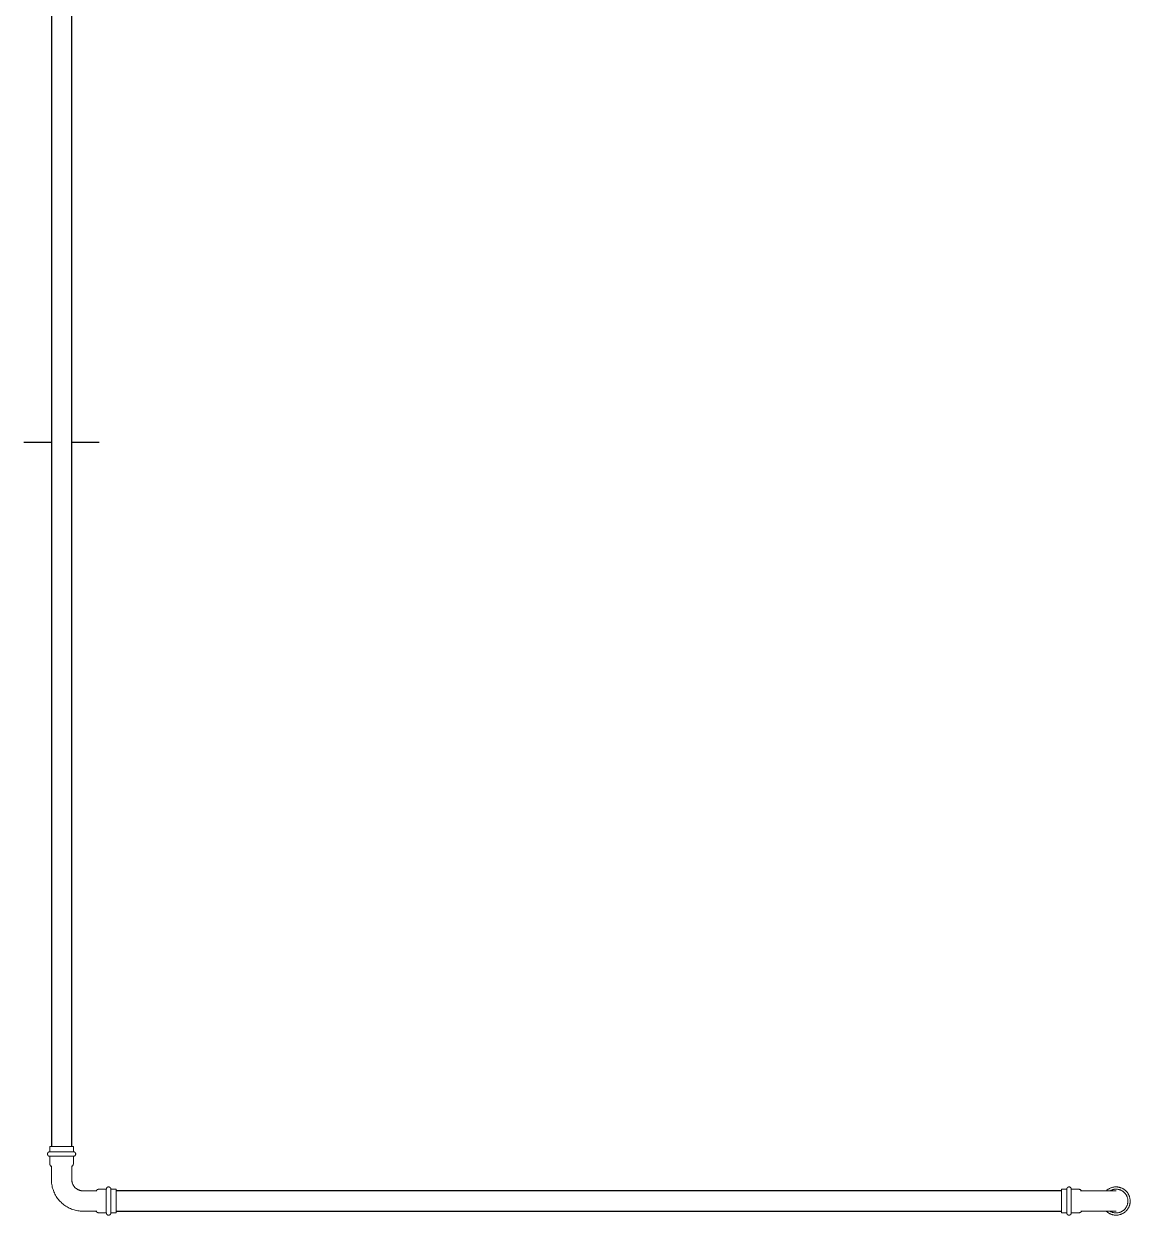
# Model space of a CAD drawing. Header units: inches. Extents: x -3327 to -1, y 8 to 1328.
# Drawn here: x -2728.7 to -2657.2, y 8.1 to 85 of the extents above; entities that cross this region are included whole.
import ezdxf

# ---------------------------------------------------------------- set-up
doc = ezdxf.new("R2010")
doc.units = ezdxf.units.IN
doc.header["$MEASUREMENT"] = 0
doc.layers.add('P-PIPE', color=3, linetype='Continuous', lineweight=9)
doc.layers.add('X - REF - FP', color=7, linetype='Continuous', true_color=0xb90000)

# ---------------------------------------------------------------- blocks, each defined once
blk = doc.blocks.new('Victaulic-VicPress316-Elbow 90-45deg Style P568_P571 - Standard-523083-SECOND LEVEL')
at = {"layer": 'P-PIPE'}
for p, q in [((-3178.283, 1233.462), (-3178.283, 1232.568)), ((-3176.968, 1232.571), (-3176.968, 1233.462)), ((-3178.392, 1232.416), (-3178.392, 1231.964)), ((-3176.859, 1231.964), (-3176.859, 1232.416)), ((-3177.625, 1231.964), (-3178.392, 1231.964)), ((-3178.392, 1231.673), (-3178.392, 1231.335)), ((-3177.625, 1231.673), (-3178.392, 1231.673)), ((-3176.859, 1231.964), (-3177.625, 1231.964)), ((-3176.859, 1231.673), (-3177.625, 1231.673)), ((-3176.859, 1231.335), (-3176.859, 1231.673)), ((-3178.392, 1231.335), (-3177.625, 1231.335)), ((-3177.625, 1231.335), (-3176.859, 1231.335))]:
    blk.add_line(p, q, dxfattribs=at)
at = {"layer": 'P-PIPE', "flags": 128}
for points in [[(-3177.625, 1235.767), (-3177.661, 1235.766), (-3177.698, 1235.764), (-3177.734, 1235.76), (-3177.77, 1235.755), (-3177.806, 1235.749), (-3177.842, 1235.741), (-3177.877, 1235.731), (-3177.912, 1235.721), (-3177.946, 1235.708), (-3177.98, 1235.695), (-3178.013, 1235.68), (-3178.046, 1235.664), (-3178.078, 1235.646), (-3178.109, 1235.628), (-3178.14, 1235.608), (-3178.17, 1235.586), (-3178.198, 1235.564), (-3178.226, 1235.54), (-3178.253, 1235.516), (-3178.279, 1235.49), (-3178.304, 1235.464), (-3178.328, 1235.436), (-3178.351, 1235.407), (-3178.372, 1235.378), (-3178.392, 1235.348), (-3178.412, 1235.317), (-3178.429, 1235.285), (-3178.446, 1235.252), (-3178.461, 1235.219), (-3178.475, 1235.185), (-3178.488, 1235.151), (-3178.499, 1235.116), (-3178.508, 1235.081), (-3178.517, 1235.046), (-3178.524, 1235.01), (-3178.529, 1234.974), (-3178.533, 1234.938), (-3178.536, 1234.901), (-3178.537, 1234.865), (-3178.537, 1234.828), (-3178.535, 1234.792), (-3178.532, 1234.755), (-3178.527, 1234.719), (-3178.521, 1234.683), (-3178.513, 1234.648), (-3178.504, 1234.612), (-3178.494, 1234.577), (-3178.482, 1234.543), (-3178.469, 1234.509), (-3178.454, 1234.475), (-3178.438, 1234.442), (-3178.421, 1234.41), (-3178.403, 1234.379), (-3178.383, 1234.348), (-3178.362, 1234.318), (-3178.34, 1234.289), (-3178.317, 1234.261), (-3178.293, 1234.234)], [(-3177.625, 1235.621), (-3177.656, 1235.621), (-3177.686, 1235.619), (-3177.717, 1235.616), (-3177.747, 1235.612), (-3177.777, 1235.606), (-3177.807, 1235.599), (-3177.837, 1235.591), (-3177.866, 1235.582), (-3177.895, 1235.572), (-3177.924, 1235.561), (-3177.951, 1235.548), (-3177.979, 1235.535), (-3178.006, 1235.52), (-3178.032, 1235.504), (-3178.058, 1235.487), (-3178.083, 1235.47), (-3178.107, 1235.451), (-3178.13, 1235.431), (-3178.153, 1235.41), (-3178.175, 1235.389), (-3178.196, 1235.366), (-3178.216, 1235.343), (-3178.235, 1235.319), (-3178.253, 1235.294), (-3178.27, 1235.269), (-3178.286, 1235.243), (-3178.301, 1235.216), (-3178.315, 1235.189), (-3178.328, 1235.161), (-3178.339, 1235.133), (-3178.35, 1235.104), (-3178.359, 1235.075), (-3178.368, 1235.045), (-3178.375, 1235.015), (-3178.38, 1234.985), (-3178.385, 1234.955), (-3178.388, 1234.924), (-3178.391, 1234.894), (-3178.391, 1234.863), (-3178.391, 1234.832), (-3178.39, 1234.802), (-3178.387, 1234.771), (-3178.383, 1234.741), (-3178.378, 1234.711), (-3178.371, 1234.681), (-3178.364, 1234.651), (-3178.355, 1234.622), (-3178.345, 1234.593), (-3178.334, 1234.564), (-3178.322, 1234.536), (-3178.309, 1234.508), (-3178.294, 1234.481), (-3178.283, 1234.461)], [(-3176.968, 1234.223), (-3176.946, 1234.246), (-3176.922, 1234.274), (-3176.899, 1234.302), (-3176.878, 1234.332), (-3176.858, 1234.362), (-3176.838, 1234.393), (-3176.821, 1234.425), (-3176.804, 1234.458), (-3176.789, 1234.491), (-3176.775, 1234.524), (-3176.762, 1234.559), (-3176.751, 1234.593), (-3176.742, 1234.629), (-3176.733, 1234.664), (-3176.726, 1234.7), (-3176.721, 1234.736), (-3176.717, 1234.772), (-3176.714, 1234.809), (-3176.713, 1234.845), (-3176.713, 1234.881), (-3176.715, 1234.918), (-3176.718, 1234.954), (-3176.723, 1234.99), (-3176.729, 1235.026), (-3176.737, 1235.062), (-3176.746, 1235.097), (-3176.756, 1235.132), (-3176.768, 1235.167), (-3176.781, 1235.201), (-3176.796, 1235.234), (-3176.812, 1235.267), (-3176.829, 1235.299), (-3176.847, 1235.331), (-3176.867, 1235.362), (-3176.888, 1235.392), (-3176.91, 1235.421), (-3176.933, 1235.449), (-3176.957, 1235.476), (-3176.983, 1235.502), (-3177.009, 1235.527), (-3177.036, 1235.551), (-3177.065, 1235.574), (-3177.094, 1235.596), (-3177.124, 1235.617), (-3177.155, 1235.636), (-3177.187, 1235.655), (-3177.219, 1235.671), (-3177.252, 1235.687), (-3177.285, 1235.701), (-3177.32, 1235.714), (-3177.354, 1235.726), (-3177.389, 1235.736), (-3177.425, 1235.745), (-3177.46, 1235.752), (-3177.496, 1235.758), (-3177.533, 1235.762), (-3177.569, 1235.765), (-3177.605, 1235.767), (-3177.625, 1235.767)], [(-3176.964, 1234.467), (-3176.949, 1234.494), (-3176.935, 1234.521), (-3176.922, 1234.549), (-3176.911, 1234.577), (-3176.9, 1234.606), (-3176.891, 1234.635), (-3176.882, 1234.665), (-3176.875, 1234.694), (-3176.87, 1234.725), (-3176.865, 1234.755), (-3176.862, 1234.785), (-3176.859, 1234.816), (-3176.859, 1234.847), (-3176.859, 1234.877), (-3176.86, 1234.908), (-3176.863, 1234.938), (-3176.867, 1234.969), (-3176.872, 1234.999), (-3176.879, 1235.029), (-3176.886, 1235.059), (-3176.895, 1235.088), (-3176.905, 1235.117), (-3176.916, 1235.146), (-3176.928, 1235.174), (-3176.941, 1235.201), (-3176.956, 1235.229), (-3176.971, 1235.255), (-3176.988, 1235.281), (-3177.005, 1235.306), (-3177.024, 1235.33), (-3177.043, 1235.354), (-3177.064, 1235.377), (-3177.085, 1235.399), (-3177.107, 1235.42), (-3177.13, 1235.44), (-3177.154, 1235.46), (-3177.179, 1235.478), (-3177.204, 1235.495), (-3177.23, 1235.512), (-3177.256, 1235.527), (-3177.284, 1235.541), (-3177.311, 1235.554), (-3177.34, 1235.566), (-3177.368, 1235.577), (-3177.397, 1235.587), (-3177.427, 1235.595), (-3177.457, 1235.603), (-3177.487, 1235.609), (-3177.517, 1235.614), (-3177.547, 1235.617), (-3177.578, 1235.62), (-3177.608, 1235.621), (-3177.625, 1235.621)], [(-3178.283, 1234.855), (-3178.283, 1234.854), (-3178.283, 1234.85), (-3178.283, 1234.845), (-3178.283, 1234.837), (-3178.283, 1234.827), (-3178.283, 1234.815), (-3178.283, 1234.801), (-3178.283, 1234.784), (-3178.283, 1234.766), (-3178.283, 1234.745), (-3178.283, 1234.722), (-3178.283, 1234.697), (-3178.283, 1234.671), (-3178.283, 1234.642), (-3178.283, 1234.612), (-3178.283, 1234.579), (-3178.283, 1234.545), (-3178.283, 1234.509), (-3178.283, 1234.472), (-3178.283, 1234.432), (-3178.283, 1234.392), (-3178.283, 1234.349), (-3178.283, 1234.306), (-3178.283, 1234.261), (-3178.283, 1234.214), (-3178.283, 1234.167), (-3178.283, 1234.118), (-3178.283, 1234.069), (-3178.283, 1234.018), (-3178.283, 1233.967), (-3178.283, 1233.914), (-3178.283, 1233.861), (-3178.283, 1233.808), (-3178.283, 1233.753), (-3178.283, 1233.699), (-3178.283, 1233.644), (-3178.283, 1233.588), (-3178.283, 1233.533), (-3178.283, 1233.477), (-3178.283, 1233.462)], [(-3176.968, 1233.462), (-3176.968, 1233.518), (-3176.968, 1233.573), (-3176.968, 1233.629), (-3176.968, 1233.684), (-3176.968, 1233.739), (-3176.968, 1233.793), (-3176.968, 1233.847), (-3176.968, 1233.9), (-3176.968, 1233.953), (-3176.968, 1234.004), (-3176.968, 1234.055), (-3176.968, 1234.105), (-3176.968, 1234.154), (-3176.968, 1234.202), (-3176.968, 1234.248), (-3176.968, 1234.294), (-3176.968, 1234.338), (-3176.968, 1234.38), (-3176.968, 1234.422), (-3176.968, 1234.461), (-3176.968, 1234.499), (-3176.968, 1234.535), (-3176.968, 1234.57), (-3176.968, 1234.603), (-3176.968, 1234.634), (-3176.968, 1234.663), (-3176.968, 1234.69), (-3176.968, 1234.716), (-3176.968, 1234.739), (-3176.968, 1234.76), (-3176.968, 1234.779), (-3176.968, 1234.796), (-3176.968, 1234.811), (-3176.968, 1234.824), (-3176.968, 1234.835), (-3176.968, 1234.843), (-3176.968, 1234.849), (-3176.968, 1234.853), (-3176.968, 1234.855), (-3176.968, 1234.855)], [(-3178.392, 1232.416), (-3178.391, 1232.427), (-3178.391, 1232.438), (-3178.39, 1232.448), (-3178.388, 1232.459), (-3178.386, 1232.47), (-3178.384, 1232.481), (-3178.381, 1232.491), (-3178.378, 1232.502), (-3178.374, 1232.512), (-3178.37, 1232.522), (-3178.366, 1232.532), (-3178.361, 1232.542), (-3178.355, 1232.551), (-3178.35, 1232.561), (-3178.344, 1232.57), (-3178.338, 1232.579), (-3178.331, 1232.587), (-3178.324, 1232.596), (-3178.317, 1232.604), (-3178.309, 1232.611), (-3178.301, 1232.619), (-3178.293, 1232.626), (-3178.284, 1232.633), (-3178.283, 1232.634)], [(-3176.968, 1232.634), (-3176.959, 1232.627), (-3176.951, 1232.62), (-3176.943, 1232.613), (-3176.935, 1232.605), (-3176.927, 1232.597), (-3176.92, 1232.589), (-3176.914, 1232.58), (-3176.907, 1232.571), (-3176.901, 1232.562), (-3176.896, 1232.553), (-3176.89, 1232.543), (-3176.885, 1232.534), (-3176.881, 1232.524), (-3176.877, 1232.514), (-3176.873, 1232.503), (-3176.87, 1232.493), (-3176.867, 1232.483), (-3176.864, 1232.472), (-3176.862, 1232.461), (-3176.861, 1232.45), (-3176.86, 1232.44), (-3176.859, 1232.429), (-3176.859, 1232.418), (-3176.859, 1232.416)], [(-3178.392, 1231.673), (-3178.397, 1231.673), (-3178.403, 1231.674), (-3178.409, 1231.674), (-3178.415, 1231.675), (-3178.42, 1231.676), (-3178.426, 1231.678), (-3178.432, 1231.679), (-3178.437, 1231.681), (-3178.443, 1231.683), (-3178.448, 1231.685), (-3178.453, 1231.687), (-3178.459, 1231.69), (-3178.464, 1231.693), (-3178.469, 1231.696), (-3178.474, 1231.699), (-3178.478, 1231.702), (-3178.483, 1231.706), (-3178.487, 1231.709), (-3178.492, 1231.713), (-3178.496, 1231.717), (-3178.5, 1231.722), (-3178.504, 1231.726), (-3178.507, 1231.731), (-3178.511, 1231.735), (-3178.514, 1231.74), (-3178.517, 1231.745), (-3178.52, 1231.75), (-3178.522, 1231.755), (-3178.525, 1231.761), (-3178.527, 1231.766), (-3178.529, 1231.772), (-3178.531, 1231.777), (-3178.532, 1231.783), (-3178.534, 1231.788), (-3178.535, 1231.794), (-3178.536, 1231.8), (-3178.536, 1231.806), (-3178.537, 1231.811), (-3178.537, 1231.817), (-3178.537, 1231.823), (-3178.537, 1231.829), (-3178.536, 1231.835), (-3178.535, 1231.84), (-3178.534, 1231.846), (-3178.533, 1231.852), (-3178.532, 1231.858), (-3178.53, 1231.863), (-3178.528, 1231.869), (-3178.526, 1231.874), (-3178.524, 1231.879), (-3178.521, 1231.885), (-3178.519, 1231.89), (-3178.516, 1231.895), (-3178.512, 1231.9), (-3178.509, 1231.904), (-3178.506, 1231.909), (-3178.502, 1231.914), (-3178.498, 1231.918), (-3178.494, 1231.922), (-3178.49, 1231.926), (-3178.485, 1231.93), (-3178.481, 1231.934), (-3178.476, 1231.937), (-3178.471, 1231.94), (-3178.467, 1231.944), (-3178.461, 1231.946), (-3178.456, 1231.949), (-3178.451, 1231.952), (-3178.446, 1231.954), (-3178.44, 1231.956), (-3178.435, 1231.958), (-3178.429, 1231.959), (-3178.423, 1231.961), (-3178.418, 1231.962), (-3178.412, 1231.963), (-3178.406, 1231.964), (-3178.4, 1231.964), (-3178.395, 1231.964), (-3178.392, 1231.964)], [(-3177.625, 1231.964), (-3177.656, 1231.964), (-3177.686, 1231.964), (-3177.717, 1231.964), (-3177.747, 1231.964), (-3177.777, 1231.964), (-3177.807, 1231.964), (-3177.837, 1231.964), (-3177.866, 1231.964), (-3177.895, 1231.964), (-3177.924, 1231.964), (-3177.951, 1231.964), (-3177.979, 1231.964), (-3178.006, 1231.964), (-3178.032, 1231.964), (-3178.058, 1231.964), (-3178.083, 1231.964), (-3178.107, 1231.964), (-3178.13, 1231.964), (-3178.153, 1231.964), (-3178.175, 1231.964), (-3178.196, 1231.964), (-3178.216, 1231.964), (-3178.235, 1231.964), (-3178.253, 1231.964), (-3178.27, 1231.964), (-3178.286, 1231.964), (-3178.301, 1231.964), (-3178.315, 1231.964), (-3178.328, 1231.964), (-3178.339, 1231.964), (-3178.35, 1231.964), (-3178.359, 1231.964), (-3178.368, 1231.964), (-3178.375, 1231.964), (-3178.38, 1231.964), (-3178.385, 1231.964), (-3178.388, 1231.964), (-3178.391, 1231.964), (-3178.391, 1231.964), (-3178.392, 1231.964)], [(-3178.392, 1231.964), (-3178.391, 1231.964), (-3178.389, 1231.964), (-3178.386, 1231.964), (-3178.382, 1231.964), (-3178.376, 1231.964), (-3178.37, 1231.964), (-3178.362, 1231.964), (-3178.353, 1231.964)], [(-3178.35, 1231.673), (-3178.359, 1231.673), (-3178.368, 1231.673), (-3178.375, 1231.673), (-3178.38, 1231.673), (-3178.385, 1231.673), (-3178.388, 1231.673), (-3178.391, 1231.673), (-3178.391, 1231.673), (-3178.392, 1231.673)], [(-3178.392, 1231.673), (-3178.391, 1231.673), (-3178.389, 1231.673), (-3178.386, 1231.673), (-3178.382, 1231.673), (-3178.376, 1231.673), (-3178.37, 1231.673), (-3178.362, 1231.673), (-3178.353, 1231.673), (-3178.342, 1231.673), (-3178.331, 1231.673), (-3178.319, 1231.673), (-3178.305, 1231.673), (-3178.29, 1231.673), (-3178.274, 1231.673), (-3178.258, 1231.673), (-3178.24, 1231.673), (-3178.221, 1231.673), (-3178.201, 1231.673), (-3178.181, 1231.673), (-3178.159, 1231.673), (-3178.137, 1231.673), (-3178.113, 1231.673), (-3178.089, 1231.673), (-3178.065, 1231.673), (-3178.039, 1231.673), (-3178.013, 1231.673), (-3177.986, 1231.673), (-3177.959, 1231.673), (-3177.931, 1231.673), (-3177.903, 1231.673), (-3177.874, 1231.673), (-3177.845, 1231.673), (-3177.815, 1231.673), (-3177.785, 1231.673), (-3177.755, 1231.673), (-3177.725, 1231.673), (-3177.695, 1231.673), (-3177.664, 1231.673), (-3177.633, 1231.673), (-3177.625, 1231.673)], [(-3176.859, 1231.964), (-3176.859, 1231.964), (-3176.861, 1231.964), (-3176.864, 1231.964), (-3176.868, 1231.964), (-3176.874, 1231.964), (-3176.88, 1231.964), (-3176.888, 1231.964), (-3176.897, 1231.964), (-3176.908, 1231.964), (-3176.919, 1231.964), (-3176.932, 1231.964), (-3176.945, 1231.964), (-3176.96, 1231.964), (-3176.976, 1231.964), (-3176.992, 1231.964), (-3177.01, 1231.964), (-3177.029, 1231.964), (-3177.049, 1231.964), (-3177.069, 1231.964), (-3177.091, 1231.964), (-3177.113, 1231.964), (-3177.137, 1231.964), (-3177.161, 1231.964), (-3177.185, 1231.964), (-3177.211, 1231.964), (-3177.237, 1231.964), (-3177.264, 1231.964), (-3177.291, 1231.964), (-3177.319, 1231.964), (-3177.347, 1231.964), (-3177.376, 1231.964), (-3177.405, 1231.964), (-3177.435, 1231.964), (-3177.465, 1231.964), (-3177.495, 1231.964), (-3177.525, 1231.964), (-3177.556, 1231.964), (-3177.586, 1231.964), (-3177.617, 1231.964), (-3177.625, 1231.964)], [(-3177.625, 1231.673), (-3177.594, 1231.673), (-3177.564, 1231.673), (-3177.533, 1231.673), (-3177.503, 1231.673), (-3177.473, 1231.673), (-3177.443, 1231.673), (-3177.413, 1231.673), (-3177.384, 1231.673), (-3177.355, 1231.673), (-3177.327, 1231.673), (-3177.299, 1231.673), (-3177.271, 1231.673), (-3177.244, 1231.673), (-3177.218, 1231.673), (-3177.192, 1231.673), (-3177.167, 1231.673), (-3177.143, 1231.673), (-3177.12, 1231.673), (-3177.097, 1231.673), (-3177.075, 1231.673), (-3177.054, 1231.673), (-3177.034, 1231.673), (-3177.015, 1231.673), (-3176.997, 1231.673), (-3176.98, 1231.673), (-3176.964, 1231.673), (-3176.949, 1231.673), (-3176.935, 1231.673), (-3176.922, 1231.673), (-3176.911, 1231.673), (-3176.9, 1231.673), (-3176.891, 1231.673), (-3176.882, 1231.673), (-3176.875, 1231.673), (-3176.87, 1231.673), (-3176.865, 1231.673), (-3176.862, 1231.673), (-3176.859, 1231.673), (-3176.859, 1231.673), (-3176.859, 1231.673)], [(-3176.9, 1231.964), (-3176.891, 1231.964), (-3176.882, 1231.964), (-3176.875, 1231.964), (-3176.87, 1231.964), (-3176.865, 1231.964), (-3176.862, 1231.964), (-3176.859, 1231.964), (-3176.859, 1231.964), (-3176.859, 1231.964)], [(-3176.859, 1231.673), (-3176.859, 1231.673), (-3176.861, 1231.673), (-3176.864, 1231.673), (-3176.868, 1231.673), (-3176.874, 1231.673), (-3176.88, 1231.673), (-3176.888, 1231.673), (-3176.897, 1231.673)], [(-3176.859, 1231.964), (-3176.853, 1231.964), (-3176.847, 1231.964), (-3176.841, 1231.963), (-3176.835, 1231.962), (-3176.83, 1231.961), (-3176.824, 1231.96), (-3176.818, 1231.959), (-3176.813, 1231.957), (-3176.807, 1231.955), (-3176.802, 1231.953), (-3176.797, 1231.95), (-3176.791, 1231.948), (-3176.786, 1231.945), (-3176.781, 1231.942), (-3176.776, 1231.939), (-3176.772, 1231.936), (-3176.767, 1231.932), (-3176.763, 1231.928), (-3176.758, 1231.924), (-3176.754, 1231.92), (-3176.75, 1231.916), (-3176.746, 1231.912), (-3176.743, 1231.907), (-3176.739, 1231.902), (-3176.736, 1231.897), (-3176.733, 1231.893), (-3176.73, 1231.887), (-3176.728, 1231.882), (-3176.725, 1231.877), (-3176.723, 1231.872), (-3176.721, 1231.866), (-3176.719, 1231.861), (-3176.718, 1231.855), (-3176.716, 1231.849), (-3176.715, 1231.844), (-3176.714, 1231.838), (-3176.714, 1231.832), (-3176.713, 1231.826), (-3176.713, 1231.82), (-3176.713, 1231.815), (-3176.713, 1231.809), (-3176.714, 1231.803), (-3176.715, 1231.797), (-3176.716, 1231.791), (-3176.717, 1231.786), (-3176.718, 1231.78), (-3176.72, 1231.775), (-3176.722, 1231.769), (-3176.724, 1231.764), (-3176.726, 1231.758), (-3176.729, 1231.753), (-3176.731, 1231.748), (-3176.734, 1231.743), (-3176.738, 1231.738), (-3176.741, 1231.733), (-3176.744, 1231.729), (-3176.748, 1231.724), (-3176.752, 1231.72), (-3176.756, 1231.716), (-3176.76, 1231.712), (-3176.765, 1231.708), (-3176.769, 1231.704), (-3176.774, 1231.701), (-3176.779, 1231.697), (-3176.784, 1231.694), (-3176.789, 1231.691), (-3176.794, 1231.689), (-3176.799, 1231.686), (-3176.804, 1231.684), (-3176.81, 1231.682), (-3176.815, 1231.68), (-3176.821, 1231.678), (-3176.827, 1231.677), (-3176.832, 1231.676), (-3176.838, 1231.675), (-3176.844, 1231.674), (-3176.85, 1231.674), (-3176.855, 1231.673), (-3176.859, 1231.673)]]:
    blk.add_lwpolyline(points, dxfattribs=at)
blk = doc.blocks.new('Victaulic-VicPress316-Elbow 90-45deg Style P568_P571 - Standard-V1-SECOND LEVEL')
at = {"layer": 'P-PIPE'}
for p, q in [((-0.767, 3.52), (-0.767, 3.181)), ((0.766, 3.52), (-0.767, 3.52)), ((-0.767, 3.181), (0.766, 3.181)), ((0.766, 3.181), (0.766, 3.52)), ((-0.767, 2.89), (-0.767, 2.439)), ((-0.767, 2.89), (0.766, 2.89)), ((0.766, 2.439), (0.766, 2.89)), ((-0.658, 2.278), (-0.658, 1.393)), ((0.657, 1.393), (0.657, 2.278)), ((-3.181, 0.766), (-3.52, 0.766)), ((-3.52, 0.766), (-3.52, -0.767)), ((-3.181, -0.767), (-3.181, 0.766)), ((-2.439, 0.766), (-2.89, 0.766)), ((-2.89, -0.767), (-2.89, 0.766)), ((-1.393, 0.657), (-2.278, 0.657)), ((-3.52, -0.767), (-3.181, -0.767)), ((-2.89, -0.767), (-2.439, -0.767)), ((-2.278, -0.658), (-1.393, -0.658))]:
    blk.add_line(p, q, dxfattribs=at)
at = {"layer": 'P-PIPE', "flags": 128}
for points in [[(-0.767, 2.89), (-0.772, 2.891), (-0.778, 2.891), (-0.784, 2.892), (-0.79, 2.892), (-0.795, 2.893), (-0.801, 2.895), (-0.807, 2.896), (-0.812, 2.898), (-0.818, 2.9), (-0.823, 2.902), (-0.828, 2.904), (-0.834, 2.907), (-0.839, 2.91), (-0.844, 2.913), (-0.849, 2.916), (-0.853, 2.919), (-0.858, 2.923), (-0.862, 2.927), (-0.867, 2.931), (-0.871, 2.935), (-0.875, 2.939), (-0.879, 2.943), (-0.882, 2.948), (-0.886, 2.953), (-0.889, 2.957), (-0.892, 2.962), (-0.895, 2.967), (-0.897, 2.973), (-0.9, 2.978), (-0.902, 2.983), (-0.904, 2.989), (-0.906, 2.994), (-0.907, 3), (-0.909, 3.006), (-0.91, 3.011), (-0.911, 3.017), (-0.911, 3.023), (-0.912, 3.029), (-0.912, 3.034), (-0.912, 3.04), (-0.912, 3.046), (-0.911, 3.052), (-0.91, 3.058), (-0.909, 3.063), (-0.908, 3.069), (-0.907, 3.075), (-0.905, 3.08), (-0.903, 3.086), (-0.901, 3.091), (-0.899, 3.097), (-0.896, 3.102), (-0.894, 3.107), (-0.891, 3.112), (-0.887, 3.117), (-0.884, 3.122), (-0.881, 3.126), (-0.877, 3.131), (-0.873, 3.135), (-0.869, 3.139), (-0.865, 3.143), (-0.86, 3.147), (-0.856, 3.151), (-0.851, 3.154), (-0.846, 3.158), (-0.842, 3.161), (-0.836, 3.164), (-0.831, 3.166), (-0.826, 3.169), (-0.821, 3.171), (-0.815, 3.173), (-0.81, 3.175), (-0.804, 3.177), (-0.798, 3.178), (-0.793, 3.179), (-0.787, 3.18), (-0.781, 3.181), (-0.775, 3.181), (-0.77, 3.181), (-0.767, 3.181)], [(0.766, 3.181), (0.766, 3.181), (0.764, 3.181), (0.761, 3.181), (0.757, 3.181), (0.751, 3.181), (0.745, 3.181), (0.737, 3.181), (0.728, 3.181), (0.717, 3.181), (0.706, 3.181), (0.693, 3.181), (0.68, 3.181), (0.665, 3.181), (0.649, 3.181), (0.633, 3.181), (0.615, 3.181), (0.596, 3.181), (0.576, 3.181), (0.556, 3.181), (0.534, 3.181), (0.512, 3.181), (0.488, 3.181), (0.464, 3.181), (0.44, 3.181), (0.414, 3.181), (0.388, 3.181), (0.361, 3.181), (0.334, 3.181), (0.306, 3.181), (0.278, 3.181), (0.249, 3.181), (0.22, 3.181), (0.19, 3.181), (0.16, 3.181), (0.13, 3.181), (0.1, 3.181), (0.069, 3.181), (0.039, 3.181), (0.008, 3.181), (-0.022, 3.181), (-0.053, 3.181), (-0.084, 3.181), (-0.114, 3.181), (-0.144, 3.181), (-0.174, 3.181), (-0.204, 3.181), (-0.233, 3.181), (-0.262, 3.181), (-0.291, 3.181), (-0.319, 3.181), (-0.347, 3.181), (-0.374, 3.181), (-0.4, 3.181), (-0.426, 3.181), (-0.451, 3.181), (-0.476, 3.181), (-0.499, 3.181), (-0.522, 3.181), (-0.544, 3.181), (-0.565, 3.181), (-0.585, 3.181), (-0.605, 3.181), (-0.623, 3.181), (-0.64, 3.181), (-0.657, 3.181), (-0.672, 3.181), (-0.686, 3.181), (-0.699, 3.181), (-0.711, 3.181), (-0.722, 3.181), (-0.732, 3.181), (-0.74, 3.181), (-0.748, 3.181), (-0.754, 3.181), (-0.759, 3.181), (-0.763, 3.181), (-0.765, 3.181), (-0.766, 3.181), (-0.767, 3.181)], [(-0.767, 3.181), (-0.766, 3.181), (-0.764, 3.181), (-0.761, 3.181), (-0.757, 3.181), (-0.751, 3.181), (-0.745, 3.181), (-0.737, 3.181), (-0.728, 3.181)], [(0.722, 3.181), (0.732, 3.181), (0.74, 3.181), (0.748, 3.181), (0.754, 3.181), (0.759, 3.181), (0.763, 3.181), (0.765, 3.181), (0.766, 3.181), (0.766, 3.181)], [(0.766, 3.181), (0.772, 3.181), (0.778, 3.181), (0.784, 3.18), (0.79, 3.18), (0.795, 3.179), (0.801, 3.177), (0.807, 3.176), (0.812, 3.174), (0.818, 3.172), (0.823, 3.17), (0.828, 3.168), (0.834, 3.165), (0.839, 3.162), (0.844, 3.159), (0.849, 3.156), (0.853, 3.153), (0.858, 3.149), (0.862, 3.145), (0.867, 3.141), (0.871, 3.137), (0.875, 3.133), (0.879, 3.129), (0.882, 3.124), (0.886, 3.119), (0.889, 3.115), (0.892, 3.11), (0.895, 3.105), (0.897, 3.099), (0.9, 3.094), (0.902, 3.089), (0.904, 3.083), (0.906, 3.078), (0.907, 3.072), (0.909, 3.066), (0.91, 3.061), (0.911, 3.055), (0.911, 3.049), (0.912, 3.043), (0.912, 3.038), (0.912, 3.032), (0.912, 3.026), (0.911, 3.02), (0.91, 3.014), (0.909, 3.009), (0.908, 3.003), (0.907, 2.997), (0.905, 2.992), (0.903, 2.986), (0.901, 2.981), (0.899, 2.975), (0.896, 2.97), (0.894, 2.965), (0.891, 2.96), (0.887, 2.955), (0.884, 2.95), (0.881, 2.946), (0.877, 2.941), (0.873, 2.937), (0.869, 2.933), (0.865, 2.929), (0.86, 2.925), (0.856, 2.921), (0.851, 2.918), (0.846, 2.914), (0.842, 2.911), (0.836, 2.908), (0.831, 2.906), (0.826, 2.903), (0.821, 2.901), (0.815, 2.899), (0.81, 2.897), (0.804, 2.895), (0.798, 2.894), (0.793, 2.893), (0.787, 2.892), (0.781, 2.891), (0.775, 2.891), (0.77, 2.891), (0.766, 2.89)], [(-0.767, 2.89), (-0.766, 2.89), (-0.764, 2.89), (-0.761, 2.89), (-0.757, 2.89), (-0.751, 2.89), (-0.745, 2.89), (-0.737, 2.89), (-0.728, 2.89), (-0.717, 2.89), (-0.706, 2.89), (-0.693, 2.89), (-0.68, 2.89), (-0.665, 2.89), (-0.649, 2.89), (-0.633, 2.89), (-0.615, 2.89), (-0.596, 2.89), (-0.576, 2.89), (-0.556, 2.89), (-0.534, 2.89), (-0.512, 2.89), (-0.488, 2.89), (-0.464, 2.89), (-0.44, 2.89), (-0.414, 2.89), (-0.388, 2.89), (-0.361, 2.89), (-0.334, 2.89), (-0.306, 2.89), (-0.278, 2.89), (-0.249, 2.89), (-0.22, 2.89), (-0.19, 2.89), (-0.16, 2.89), (-0.13, 2.89), (-0.1, 2.89), (-0.069, 2.89), (-0.039, 2.89), (-0.008, 2.89), (0.022, 2.89), (0.053, 2.89), (0.084, 2.89), (0.114, 2.89), (0.144, 2.89), (0.174, 2.89), (0.204, 2.89), (0.233, 2.89), (0.262, 2.89), (0.291, 2.89), (0.319, 2.89), (0.347, 2.89), (0.374, 2.89), (0.4, 2.89), (0.426, 2.89), (0.451, 2.89), (0.476, 2.89), (0.499, 2.89), (0.522, 2.89), (0.544, 2.89), (0.565, 2.89), (0.585, 2.89), (0.605, 2.89), (0.623, 2.89), (0.64, 2.89), (0.657, 2.89), (0.672, 2.89), (0.686, 2.89), (0.699, 2.89), (0.711, 2.89), (0.722, 2.89), (0.732, 2.89), (0.74, 2.89), (0.748, 2.89), (0.754, 2.89), (0.759, 2.89), (0.763, 2.89), (0.765, 2.89), (0.766, 2.89), (0.766, 2.89)], [(-0.722, 2.89), (-0.732, 2.89), (-0.74, 2.89), (-0.748, 2.89), (-0.754, 2.89), (-0.759, 2.89), (-0.763, 2.89), (-0.765, 2.89), (-0.766, 2.89), (-0.767, 2.89)], [(-0.658, 2.221), (-0.666, 2.228), (-0.674, 2.235), (-0.682, 2.242), (-0.69, 2.25), (-0.698, 2.258), (-0.705, 2.266), (-0.711, 2.275), (-0.718, 2.283), (-0.724, 2.293), (-0.729, 2.302), (-0.735, 2.311), (-0.74, 2.321), (-0.744, 2.331), (-0.748, 2.341), (-0.752, 2.351), (-0.755, 2.362), (-0.758, 2.372), (-0.761, 2.383), (-0.763, 2.394), (-0.764, 2.404), (-0.765, 2.415), (-0.766, 2.426), (-0.767, 2.437), (-0.767, 2.439)], [(0.766, 2.439), (0.766, 2.428), (0.766, 2.417), (0.765, 2.406), (0.763, 2.396), (0.761, 2.385), (0.759, 2.374), (0.756, 2.364), (0.753, 2.353), (0.749, 2.343), (0.745, 2.333), (0.741, 2.323), (0.736, 2.313), (0.73, 2.304), (0.725, 2.294), (0.719, 2.285), (0.713, 2.276), (0.706, 2.268), (0.699, 2.259), (0.692, 2.251), (0.684, 2.244), (0.676, 2.236), (0.668, 2.229), (0.659, 2.222), (0.657, 2.221)], [(0.766, 2.89), (0.766, 2.89), (0.764, 2.89), (0.761, 2.89), (0.757, 2.89), (0.751, 2.89), (0.745, 2.89), (0.737, 2.89), (0.728, 2.89)], [(-3.181, 0.766), (-3.181, 0.772), (-3.181, 0.778), (-3.18, 0.784), (-3.18, 0.79), (-3.179, 0.795), (-3.177, 0.801), (-3.176, 0.807), (-3.174, 0.812), (-3.172, 0.818), (-3.17, 0.823), (-3.168, 0.828), (-3.165, 0.834), (-3.162, 0.839), (-3.159, 0.844), (-3.156, 0.849), (-3.153, 0.853), (-3.149, 0.858), (-3.145, 0.862), (-3.141, 0.867), (-3.137, 0.871), (-3.133, 0.875), (-3.129, 0.879), (-3.124, 0.882), (-3.119, 0.886), (-3.115, 0.889), (-3.11, 0.892), (-3.105, 0.895), (-3.099, 0.897), (-3.094, 0.9), (-3.089, 0.902), (-3.083, 0.904), (-3.078, 0.906), (-3.072, 0.907), (-3.066, 0.909), (-3.061, 0.91), (-3.055, 0.911), (-3.049, 0.911), (-3.043, 0.912), (-3.038, 0.912), (-3.032, 0.912), (-3.026, 0.912), (-3.02, 0.911), (-3.014, 0.91), (-3.009, 0.909), (-3.003, 0.908), (-2.997, 0.907), (-2.992, 0.905), (-2.986, 0.903), (-2.981, 0.901), (-2.975, 0.899), (-2.97, 0.896), (-2.965, 0.894), (-2.96, 0.891), (-2.955, 0.887), (-2.95, 0.884), (-2.946, 0.881), (-2.941, 0.877), (-2.937, 0.873), (-2.933, 0.869), (-2.929, 0.865), (-2.925, 0.86), (-2.921, 0.856), (-2.918, 0.851), (-2.914, 0.846), (-2.911, 0.842), (-2.908, 0.836), (-2.906, 0.831), (-2.903, 0.826), (-2.901, 0.821), (-2.899, 0.815), (-2.897, 0.81), (-2.895, 0.804), (-2.894, 0.798), (-2.893, 0.793), (-2.892, 0.787), (-2.891, 0.781), (-2.891, 0.775), (-2.891, 0.77), (-2.89, 0.766)], [(-0.658, 1.393), (-0.658, 1.364), (-0.66, 1.334), (-0.663, 1.305), (-0.667, 1.276), (-0.672, 1.247), (-0.679, 1.218), (-0.686, 1.19), (-0.695, 1.162), (-0.705, 1.134), (-0.716, 1.107), (-0.728, 1.08), (-0.741, 1.053), (-0.755, 1.028), (-0.77, 1.002), (-0.786, 0.978), (-0.803, 0.954), (-0.821, 0.931), (-0.84, 0.908), (-0.86, 0.886), (-0.881, 0.865), (-0.902, 0.845), (-0.924, 0.826), (-0.947, 0.808), (-0.971, 0.79), (-0.996, 0.774), (-1.021, 0.759), (-1.046, 0.744), (-1.073, 0.731), (-1.099, 0.719), (-1.126, 0.707), (-1.154, 0.697), (-1.182, 0.688), (-1.21, 0.681), (-1.239, 0.674), (-1.268, 0.668), (-1.297, 0.664), (-1.326, 0.661), (-1.356, 0.658), (-1.385, 0.658), (-1.393, 0.657)], [(-1.393, -0.658), (-1.311, -0.656), (-1.229, -0.651), (-1.148, -0.643), (-1.066, -0.631), (-0.986, -0.617), (-0.906, -0.599), (-0.826, -0.578), (-0.748, -0.553), (-0.671, -0.526), (-0.594, -0.496), (-0.52, -0.462), (-0.446, -0.426), (-0.374, -0.386), (-0.304, -0.344), (-0.235, -0.299), (-0.168, -0.252), (-0.104, -0.201), (-0.041, -0.149), (0.02, -0.093), (0.078, -0.036), (0.134, 0.024), (0.187, 0.087), (0.238, 0.151), (0.287, 0.217), (0.332, 0.285), (0.375, 0.355), (0.415, 0.427), (0.453, 0.5), (0.487, 0.574), (0.518, 0.65), (0.546, 0.727), (0.571, 0.805), (0.593, 0.884), (0.612, 0.964), (0.628, 1.044), (0.64, 1.126), (0.649, 1.207), (0.655, 1.289), (0.657, 1.371), (0.657, 1.393)], [(-3.181, 0.766), (-3.181, 0.766), (-3.181, 0.764), (-3.181, 0.761), (-3.181, 0.757), (-3.181, 0.751), (-3.181, 0.745), (-3.181, 0.737), (-3.181, 0.728), (-3.181, 0.717), (-3.181, 0.706), (-3.181, 0.693), (-3.181, 0.68), (-3.181, 0.665), (-3.181, 0.649), (-3.181, 0.633), (-3.181, 0.615), (-3.181, 0.596), (-3.181, 0.576), (-3.181, 0.556), (-3.181, 0.534), (-3.181, 0.512), (-3.181, 0.488), (-3.181, 0.464), (-3.181, 0.44), (-3.181, 0.414), (-3.181, 0.388), (-3.181, 0.361), (-3.181, 0.334), (-3.181, 0.306), (-3.181, 0.278), (-3.181, 0.249), (-3.181, 0.22), (-3.181, 0.19), (-3.181, 0.16), (-3.181, 0.13), (-3.181, 0.1), (-3.181, 0.069), (-3.181, 0.039), (-3.181, 0.008), (-3.181, -0.022), (-3.181, -0.053), (-3.181, -0.084), (-3.181, -0.114), (-3.181, -0.144), (-3.181, -0.174), (-3.181, -0.204), (-3.181, -0.233), (-3.181, -0.262), (-3.181, -0.291), (-3.181, -0.319), (-3.181, -0.347), (-3.181, -0.374), (-3.181, -0.4), (-3.181, -0.426), (-3.181, -0.451), (-3.181, -0.476), (-3.181, -0.499), (-3.181, -0.522), (-3.181, -0.544), (-3.181, -0.565), (-3.181, -0.585), (-3.181, -0.605), (-3.181, -0.623), (-3.181, -0.64), (-3.181, -0.657), (-3.181, -0.672), (-3.181, -0.686), (-3.181, -0.699), (-3.181, -0.711), (-3.181, -0.722), (-3.181, -0.732), (-3.181, -0.74), (-3.181, -0.748), (-3.181, -0.754), (-3.181, -0.759), (-3.181, -0.763), (-3.181, -0.765), (-3.181, -0.766), (-3.181, -0.767)], [(-3.181, 0.722), (-3.181, 0.732), (-3.181, 0.74), (-3.181, 0.748), (-3.181, 0.754), (-3.181, 0.759), (-3.181, 0.763), (-3.181, 0.765), (-3.181, 0.766), (-3.181, 0.766)], [(-2.89, -0.767), (-2.89, -0.766), (-2.89, -0.764), (-2.89, -0.761), (-2.89, -0.757), (-2.89, -0.751), (-2.89, -0.745), (-2.89, -0.737), (-2.89, -0.728), (-2.89, -0.717), (-2.89, -0.706), (-2.89, -0.693), (-2.89, -0.68), (-2.89, -0.665), (-2.89, -0.649), (-2.89, -0.633), (-2.89, -0.615), (-2.89, -0.596), (-2.89, -0.576), (-2.89, -0.556), (-2.89, -0.534), (-2.89, -0.512), (-2.89, -0.488), (-2.89, -0.464), (-2.89, -0.44), (-2.89, -0.414), (-2.89, -0.388), (-2.89, -0.361), (-2.89, -0.334), (-2.89, -0.306), (-2.89, -0.278), (-2.89, -0.249), (-2.89, -0.22), (-2.89, -0.19), (-2.89, -0.16), (-2.89, -0.13), (-2.89, -0.1), (-2.89, -0.069), (-2.89, -0.039), (-2.89, -0.008), (-2.89, 0.022), (-2.89, 0.053), (-2.89, 0.084), (-2.89, 0.114), (-2.89, 0.144), (-2.89, 0.174), (-2.89, 0.204), (-2.89, 0.233), (-2.89, 0.262), (-2.89, 0.291), (-2.89, 0.319), (-2.89, 0.347), (-2.89, 0.374), (-2.89, 0.4), (-2.89, 0.426), (-2.89, 0.451), (-2.89, 0.476), (-2.89, 0.499), (-2.89, 0.522), (-2.89, 0.544), (-2.89, 0.565), (-2.89, 0.585), (-2.89, 0.605), (-2.89, 0.623), (-2.89, 0.64), (-2.89, 0.657), (-2.89, 0.672), (-2.89, 0.686), (-2.89, 0.699), (-2.89, 0.711), (-2.89, 0.722), (-2.89, 0.732), (-2.89, 0.74), (-2.89, 0.748), (-2.89, 0.754), (-2.89, 0.759), (-2.89, 0.763), (-2.89, 0.765), (-2.89, 0.766), (-2.89, 0.766)], [(-2.89, 0.766), (-2.89, 0.766), (-2.89, 0.764), (-2.89, 0.761), (-2.89, 0.757), (-2.89, 0.751), (-2.89, 0.745), (-2.89, 0.737), (-2.89, 0.728)], [(-2.439, 0.766), (-2.428, 0.766), (-2.417, 0.766), (-2.406, 0.765), (-2.396, 0.763), (-2.385, 0.761), (-2.374, 0.759), (-2.364, 0.756), (-2.353, 0.753), (-2.343, 0.749), (-2.333, 0.745), (-2.323, 0.741), (-2.313, 0.736), (-2.304, 0.73), (-2.294, 0.725), (-2.285, 0.719), (-2.276, 0.713), (-2.268, 0.706), (-2.259, 0.699), (-2.251, 0.692), (-2.244, 0.684), (-2.236, 0.676), (-2.229, 0.668), (-2.222, 0.659), (-2.221, 0.657)], [(-3.181, -0.767), (-3.181, -0.766), (-3.181, -0.764), (-3.181, -0.761), (-3.181, -0.757), (-3.181, -0.751), (-3.181, -0.745), (-3.181, -0.737), (-3.181, -0.728)], [(-2.89, -0.767), (-2.891, -0.772), (-2.891, -0.778), (-2.892, -0.784), (-2.892, -0.79), (-2.893, -0.795), (-2.895, -0.801), (-2.896, -0.807), (-2.898, -0.812), (-2.9, -0.818), (-2.902, -0.823), (-2.904, -0.828), (-2.907, -0.834), (-2.91, -0.839), (-2.913, -0.844), (-2.916, -0.849), (-2.919, -0.853), (-2.923, -0.858), (-2.927, -0.862), (-2.931, -0.867), (-2.935, -0.871), (-2.939, -0.875), (-2.943, -0.879), (-2.948, -0.882), (-2.953, -0.886), (-2.957, -0.889), (-2.962, -0.892), (-2.967, -0.895), (-2.973, -0.897), (-2.978, -0.9), (-2.983, -0.902), (-2.989, -0.904), (-2.994, -0.906), (-3, -0.907), (-3.006, -0.909), (-3.011, -0.91), (-3.017, -0.911), (-3.023, -0.911), (-3.029, -0.912), (-3.034, -0.912), (-3.04, -0.912), (-3.046, -0.912), (-3.052, -0.911), (-3.058, -0.91), (-3.063, -0.909), (-3.069, -0.908), (-3.075, -0.907), (-3.08, -0.905), (-3.086, -0.903), (-3.091, -0.901), (-3.097, -0.899), (-3.102, -0.896), (-3.107, -0.894), (-3.112, -0.891), (-3.117, -0.887), (-3.122, -0.884), (-3.126, -0.881), (-3.131, -0.877), (-3.135, -0.873), (-3.139, -0.869), (-3.143, -0.865), (-3.147, -0.86), (-3.151, -0.856), (-3.154, -0.851), (-3.158, -0.846), (-3.161, -0.842), (-3.164, -0.836), (-3.166, -0.831), (-3.169, -0.826), (-3.171, -0.821), (-3.173, -0.815), (-3.175, -0.81), (-3.177, -0.804), (-3.178, -0.798), (-3.179, -0.793), (-3.18, -0.787), (-3.181, -0.781), (-3.181, -0.775), (-3.181, -0.77), (-3.181, -0.767)], [(-2.89, -0.722), (-2.89, -0.732), (-2.89, -0.74), (-2.89, -0.748), (-2.89, -0.754), (-2.89, -0.759), (-2.89, -0.763), (-2.89, -0.765), (-2.89, -0.766), (-2.89, -0.767)], [(-2.221, -0.658), (-2.228, -0.666), (-2.235, -0.674), (-2.242, -0.682), (-2.25, -0.69), (-2.258, -0.698), (-2.266, -0.705), (-2.275, -0.711), (-2.283, -0.718), (-2.293, -0.724), (-2.302, -0.729), (-2.311, -0.735), (-2.321, -0.74), (-2.331, -0.744), (-2.341, -0.748), (-2.351, -0.752), (-2.362, -0.755), (-2.372, -0.758), (-2.383, -0.761), (-2.394, -0.763), (-2.404, -0.764), (-2.415, -0.765), (-2.426, -0.766), (-2.437, -0.767), (-2.439, -0.767)]]:
    blk.add_lwpolyline(points, dxfattribs=at)

msp = doc.modelspace()

# ---------------------------------------------------------------- linework, layer by layer
at = {"layer": 'X - REF - FP'}
for p, q in [((-2726.895, 151.699), (-2726.895, 12.52)), ((-2725.58, 12.52), (-2725.58, 151.699)), ((-2728.675, 58), (-2726.895, 58)), ((-2725.58, 58), (-2723.8, 58)), ((-2661.67, 9.657), (-2722.718, 9.657)), ((-2722.718, 8.342), (-2661.67, 8.342))]:
    msp.add_line(p, q, dxfattribs=at)

# ---------------------------------------------------------------- block references
at = {"layer": 'X - REF - FP', "rotation": 270}
for name, p in [('Victaulic-VicPress316-Elbow 90-45deg Style P568_P571 - Standard-V1-SECOND LEVEL', (-2726.238, 9)), ('Victaulic-VicPress316-Elbow 90-45deg Style P568_P571 - Standard-523083-SECOND LEVEL', (-3893.004, -3168.625))]:
    msp.add_blockref(name, p, dxfattribs=at)

doc.saveas('drawing.dxf')
